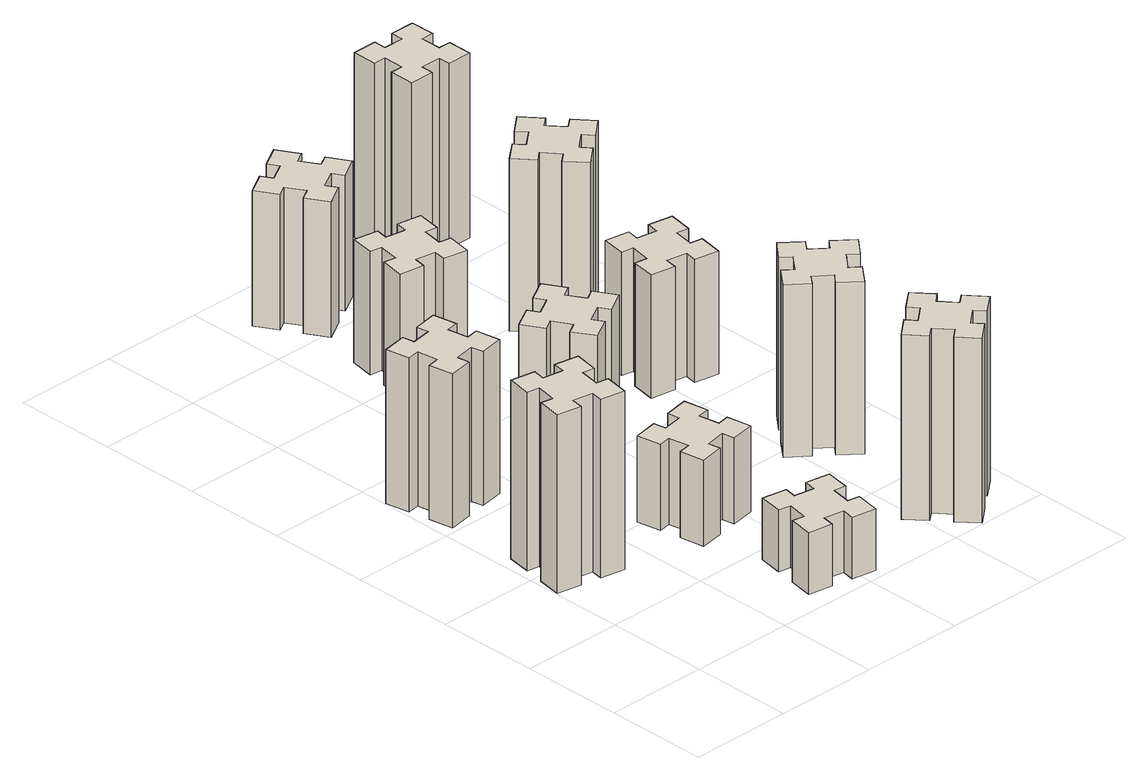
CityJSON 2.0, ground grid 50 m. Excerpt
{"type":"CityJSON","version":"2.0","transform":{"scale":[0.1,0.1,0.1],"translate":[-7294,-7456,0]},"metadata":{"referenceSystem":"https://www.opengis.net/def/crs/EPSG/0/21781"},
"CityObjects":{
"building1":{"type":"Building","attributes":{"class":"1000","function":"1000","usage":"1000","yearOfConstruction":2016,"roofType":"1000","measuredHeight":87,"storeysAboveGround":30,"storeysBelowGround":0},"geometry":[{"type":"Solid","lod":"1","boundaries":[[[[0,1,2,3,4,5,6,7,8,9,10,11,12,13,14,15,16,17,18,19]],[[17,16,20,21]],[[16,15,22,20]],[[15,14,23,22]],[[14,13,24,23]],[[13,12,25,24]],[[12,11,26,25]],[[11,10,27,26]],[[10,9,28,27]],[[9,8,29,28]],[[8,7,30,29]],[[7,6,31,30]],[[6,5,32,31]],[[5,4,33,32]],[[4,3,34,33]],[[3,2,35,34]],[[2,1,36,35]],[[1,0,37,36]],[[0,19,38,37]],[[19,18,39,38]],[[18,17,21,39]],[[24,25,26,27,28,29,30,31,32,33,34,35,36,37,38,39,21,20,22,23]]]]}]},
"building2":{"type":"Building","attributes":{"class":"1000","function":"1000","usage":"1000","yearOfConstruction":2016,"roofType":"1000","measuredHeight":75,"storeysAboveGround":30,"storeysBelowGround":0},"geometry":[{"type":"Solid","lod":"1","boundaries":[[[[40,41,42,43,44,45,46,47,48,49,50,51,52,53,54,55,56,57,58,59]],[[57,56,60,61]],[[56,55,62,60]],[[55,54,63,62]],[[54,53,64,63]],[[53,52,65,64]],[[52,51,66,65]],[[51,50,67,66]],[[50,49,68,67]],[[49,48,69,68]],[[48,47,70,69]],[[47,46,71,70]],[[46,45,72,71]],[[45,44,73,72]],[[44,43,74,73]],[[43,42,75,74]],[[42,41,76,75]],[[41,40,77,76]],[[40,59,78,77]],[[59,58,79,78]],[[58,57,61,79]],[[64,65,66,67,68,69,70,71,72,73,74,75,76,77,78,79,61,60,62,63]]]]}]},
"building3":{"type":"Building","attributes":{"class":"1000","function":"1000","usage":"1000","yearOfConstruction":2016,"roofType":"1000","measuredHeight":30,"storeysAboveGround":30,"storeysBelowGround":0},"geometry":[{"type":"Solid","lod":"1","boundaries":[[[[80,81,82,83,84,85,86,87,88,89,90,91,92,93,94,95,96,97,98,99]],[[97,96,100,101]],[[96,95,102,100]],[[95,94,103,102]],[[94,93,104,103]],[[93,92,105,104]],[[92,91,106,105]],[[91,90,107,106]],[[90,89,108,107]],[[89,88,109,108]],[[88,87,110,109]],[[87,86,111,110]],[[86,85,112,111]],[[85,84,113,112]],[[84,83,114,113]],[[83,82,115,114]],[[82,81,116,115]],[[81,80,117,116]],[[80,99,118,117]],[[99,98,119,118]],[[98,97,101,119]],[[104,105,106,107,108,109,110,111,112,113,114,115,116,117,118,119,101,100,102,103]]]]}]},
"building4":{"type":"Building","attributes":{"class":"1000","function":"1000","usage":"1000","yearOfConstruction":2016,"roofType":"1000","measuredHeight":42,"storeysAboveGround":30,"storeysBelowGround":0},"geometry":[{"type":"Solid","lod":"1","boundaries":[[[[120,121,122,123,124,125,126,127,128,129,130,131,132,133,134,135,136,137,138,139]],[[137,136,140,141]],[[136,135,142,140]],[[135,134,143,142]],[[134,133,144,143]],[[133,132,145,144]],[[132,131,146,145]],[[131,130,147,146]],[[130,129,148,147]],[[129,128,149,148]],[[128,127,150,149]],[[127,126,151,150]],[[126,125,152,151]],[[125,124,153,152]],[[124,123,154,153]],[[123,122,155,154]],[[122,121,156,155]],[[121,120,157,156]],[[120,139,158,157]],[[139,138,159,158]],[[138,137,141,159]],[[144,145,146,147,148,149,150,151,152,153,154,155,156,157,158,159,141,140,142,143]]]]}]},
"building5":{"type":"Building","attributes":{"class":"1000","function":"1000","usage":"1000","yearOfConstruction":2016,"roofType":"1000","measuredHeight":69,"storeysAboveGround":30,"storeysBelowGround":0},"geometry":[{"type":"Solid","lod":"1","boundaries":[[[[160,161,162,163,164,165,166,167,168,169,170,171,172,173,174,175,176,177,178,179]],[[177,176,180,181]],[[176,175,182,180]],[[175,174,183,182]],[[174,173,184,183]],[[173,172,185,184]],[[172,171,186,185]],[[171,170,187,186]],[[170,169,188,187]],[[169,168,189,188]],[[168,167,190,189]],[[167,166,191,190]],[[166,165,192,191]],[[165,164,193,192]],[[164,163,194,193]],[[163,162,195,194]],[[162,161,196,195]],[[161,160,197,196]],[[160,179,198,197]],[[179,178,199,198]],[[178,177,181,199]],[[184,185,186,187,188,189,190,191,192,193,194,195,196,197,198,199,181,180,182,183]]]]}]},
"building6":{"type":"Building","attributes":{"class":"1000","function":"1000","usage":"1000","yearOfConstruction":2016,"roofType":"1000","measuredHeight":60,"storeysAboveGround":30,"storeysBelowGround":0},"geometry":[{"type":"Solid","lod":"1","boundaries":[[[[200,201,202,203,204,205,206,207,208,209,210,211,212,213,214,215,216,217,218,219]],[[217,216,220,221]],[[216,215,222,220]],[[215,214,223,222]],[[214,213,224,223]],[[213,212,225,224]],[[212,211,226,225]],[[211,210,227,226]],[[210,209,228,227]],[[209,208,229,228]],[[208,207,230,229]],[[207,206,231,230]],[[206,205,232,231]],[[205,204,233,232]],[[204,203,234,233]],[[203,202,235,234]],[[202,201,236,235]],[[201,200,237,236]],[[200,219,238,237]],[[219,218,239,238]],[[218,217,221,239]],[[224,225,226,227,228,229,230,231,232,233,234,235,236,237,238,239,221,220,222,223]]]]}]},
"building7":{"type":"Building","attributes":{"class":"1000","function":"1000","usage":"1000","yearOfConstruction":2016,"roofType":"1000","measuredHeight":90,"storeysAboveGround":30,"storeysBelowGround":0},"geometry":[{"type":"Solid","lod":"1","boundaries":[[[[240,241,242,243,244,245,246,247,248,249,250,251,252,253,254,255,256,257,258,259]],[[257,256,260,261]],[[256,255,262,260]],[[255,254,263,262]],[[254,253,264,263]],[[253,252,265,264]],[[252,251,266,265]],[[251,250,267,266]],[[250,249,268,267]],[[249,248,269,268]],[[248,247,270,269]],[[247,246,271,270]],[[246,245,272,271]],[[245,244,273,272]],[[244,243,274,273]],[[243,242,275,274]],[[242,241,276,275]],[[241,240,277,276]],[[240,259,278,277]],[[259,258,279,278]],[[258,257,261,279]],[[264,265,266,267,268,269,270,271,272,273,274,275,276,277,278,279,261,260,262,263]]]]}]},
"building8":{"type":"Building","attributes":{"class":"1000","function":"1000","usage":"1000","yearOfConstruction":2016,"roofType":"1000","measuredHeight":66,"storeysAboveGround":30,"storeysBelowGround":0},"geometry":[{"type":"Solid","lod":"1","boundaries":[[[[280,281,282,283,284,285,286,287,288,289,290,291,292,293,294,295,296,297,298,299]],[[297,296,300,301]],[[296,295,302,300]],[[295,294,303,302]],[[294,293,304,303]],[[293,292,305,304]],[[292,291,306,305]],[[291,290,307,306]],[[290,289,308,307]],[[289,288,309,308]],[[288,287,310,309]],[[287,286,311,310]],[[286,285,312,311]],[[285,284,313,312]],[[284,283,314,313]],[[283,282,315,314]],[[282,281,316,315]],[[281,280,317,316]],[[280,299,318,317]],[[299,298,319,318]],[[298,297,301,319]],[[304,305,306,307,308,309,310,311,312,313,314,315,316,317,318,319,301,300,302,303]]]]}]},
"building9":{"type":"Building","attributes":{"class":"1000","function":"1000","usage":"1000","yearOfConstruction":2016,"roofType":"1000","measuredHeight":84,"storeysAboveGround":30,"storeysBelowGround":0},"geometry":[{"type":"Solid","lod":"1","boundaries":[[[[320,321,322,323,324,325,326,327,328,329,330,331,332,333,334,335,336,337,338,339]],[[337,336,340,341]],[[336,335,342,340]],[[335,334,343,342]],[[334,333,344,343]],[[333,332,345,344]],[[332,331,346,345]],[[331,330,347,346]],[[330,329,348,347]],[[329,328,349,348]],[[328,327,350,349]],[[327,326,351,350]],[[326,325,352,351]],[[325,324,353,352]],[[324,323,354,353]],[[323,322,355,354]],[[322,321,356,355]],[[321,320,357,356]],[[320,339,358,357]],[[339,338,359,358]],[[338,337,341,359]],[[344,345,346,347,348,349,350,351,352,353,354,355,356,357,358,359,341,340,342,343]]]]}]},
"building10":{"type":"Building","attributes":{"class":"1000","function":"1000","usage":"1000","yearOfConstruction":2016,"roofType":"1000","measuredHeight":60,"storeysAboveGround":30,"storeysBelowGround":0},"geometry":[{"type":"Solid","lod":"1","boundaries":[[[[360,361,362,363,364,365,366,367,368,369,370,371,372,373,374,375,376,377,378,379]],[[377,376,380,381]],[[376,375,382,380]],[[375,374,383,382]],[[374,373,384,383]],[[373,372,385,384]],[[372,371,386,385]],[[371,370,387,386]],[[370,369,388,387]],[[369,368,389,388]],[[368,367,390,389]],[[367,366,391,390]],[[366,365,392,391]],[[365,364,393,392]],[[364,363,394,393]],[[363,362,395,394]],[[362,361,396,395]],[[361,360,397,396]],[[360,379,398,397]],[[379,378,399,398]],[[378,377,381,399]],[[384,385,386,387,388,389,390,391,392,393,394,395,396,397,398,399,381,380,382,383]]]]}]},
"building11":{"type":"Building","attributes":{"class":"1000","function":"1000","usage":"1000","yearOfConstruction":2016,"roofType":"1000","measuredHeight":84,"storeysAboveGround":30,"storeysBelowGround":0},"geometry":[{"type":"Solid","lod":"1","boundaries":[[[[400,401,402,403,404,405,406,407,408,409,410,411,412,413,414,415,416,417,418,419]],[[417,416,420,421]],[[416,415,422,420]],[[415,414,423,422]],[[414,413,424,423]],[[413,412,425,424]],[[412,411,426,425]],[[411,410,427,426]],[[410,409,428,427]],[[409,408,429,428]],[[408,407,430,429]],[[407,406,431,430]],[[406,405,432,431]],[[405,404,433,432]],[[404,403,434,433]],[[403,402,435,434]],[[402,401,436,435]],[[401,400,437,436]],[[400,419,438,437]],[[419,418,439,438]],[[418,417,421,439]],[[424,425,426,427,428,429,430,431,432,433,434,435,436,437,438,439,421,420,422,423]]]]}]},
"building12":{"type":"Building","attributes":{"class":"1000","function":"1000","usage":"1000","yearOfConstruction":2016,"roofType":"1000","measuredHeight":90,"storeysAboveGround":30,"storeysBelowGround":0},"geometry":[{"type":"Solid","lod":"1","boundaries":[[[[440,441,442,443,444,445,446,447,448,449,450,451,452,453,454,455,456,457,458,459]],[[457,456,460,461]],[[456,455,462,460]],[[455,454,463,462]],[[454,453,464,463]],[[453,452,465,464]],[[452,451,466,465]],[[451,450,467,466]],[[450,449,468,467]],[[449,448,469,468]],[[448,447,470,469]],[[447,446,471,470]],[[446,445,472,471]],[[445,444,473,472]],[[444,443,474,473]],[[443,442,475,474]],[[442,441,476,475]],[[441,440,477,476]],[[440,459,478,477]],[[459,458,479,478]],[[458,457,461,479]],[[464,465,466,467,468,469,470,471,472,473,474,475,476,477,478,479,461,460,462,463]]]]}]}
},
"vertices":[
[305,917,0],[322,1015,0],[381,1005,0],[402,1123,0],[284,1144,0],[274,1085,0],[175,1102,0],[186,1161,0],[67,1182,0],[47,1064,0],[106,1054,0],[88,955,0],[29,966,0],[8,847,0],[127,827,0],[137,886,0],[235,868,0],[225,809,0],[343,788,0],[364,907,0],[235,868,870],[225,809,870],[137,886,870],[127,827,870],[8,847,870],[29,966,870],[88,955,870],[106,1054,870],[47,1064,870],[67,1182,870],[186,1161,870],[175,1102,870],[274,1085,870],[284,1144,870],[402,1123,870],[381,1005,870],[322,1015,870],[305,917,870],[364,907,870],[343,788,870],
[322,1695,0],[305,1794,0],[364,1804,0],[343,1922,0],[225,1901,0],[235,1842,0],[137,1825,0],[127,1884,0],[8,1863,0],[29,1745,0],[88,1755,0],[106,1657,0],[47,1647,0],[67,1528,0],[186,1549,0],[175,1608,0],[274,1626,0],[284,1567,0],[402,1587,0],[381,1706,0],[274,1626,750],[284,1567,750],[175,1608,750],[186,1549,750],[67,1528,750],[47,1647,750],[106,1657,750],[88,1755,750],[29,1745,750],[8,1863,750],[127,1884,750],[137,1825,750],[235,1842,750],[225,1901,750],[343,1922,750],[364,1804,750],[305,1794,750],[322,1695,750],[381,1706,750],[402,1587,750],
[846,314,0],[828,215,0],[769,226,0],[748,107,0],[867,87,0],[877,146,0],[975,128,0],[965,69,0],[1083,48,0],[1104,167,0],[1045,177,0],[1062,275,0],[1121,265,0],[1142,383,0],[1024,404,0],[1014,345,0],[915,362,0],[926,421,0],[807,442,0],[787,324,0],[915,362,300],[926,421,300],[1014,345,300],[1024,404,300],[1142,383,300],[1121,265,300],[1062,275,300],[1045,177,300],[1104,167,300],[1083,48,300],[965,69,300],[975,128,300],[877,146,300],[867,87,300],[748,107,300],[769,226,300],[828,215,300],[846,314,300],[787,324,300],[807,442,300],
[875,1002,0],[777,985,0],[767,1044,0],[648,1023,0],[669,905,0],[728,915,0],[746,817,0],[687,807,0],[707,688,0],[826,709,0],[815,768,0],[914,786,0],[924,727,0],[1042,747,0],[1021,866,0],[962,855,0],[945,954,0],[1004,964,0],[983,1082,0],[865,1061,0],[945,954,420],[1004,964,420],[962,855,420],[1021,866,420],[1042,747,420],[924,727,420],[914,786,420],[815,768,420],[826,709,420],[707,688,420],[687,807,420],[746,817,420],[728,915,420],[669,905,420],[648,1023,420],[767,1044,420],[777,985,420],[875,1002,420],[865,1061,420],[983,1082,420],
[725,1614,0],[775,1527,0],[723,1497,0],[783,1393,0],[887,1453,0],[857,1505,0],[944,1555,0],[974,1503,0],[1078,1563,0],[1018,1667,0],[966,1637,0],[916,1724,0],[968,1754,0],[908,1858,0],[804,1798,0],[834,1746,0],[747,1696,0],[717,1748,0],[613,1688,0],[673,1584,0],[747,1696,690],[717,1748,690],[834,1746,690],[804,1798,690],[908,1858,690],[968,1754,690],[916,1724,690],[966,1637,690],[1018,1667,690],[1078,1563,690],[974,1503,690],[944,1555,690],[857,1505,690],[887,1453,690],[783,1393,690],[723,1497,690],[775,1527,690],[725,1614,690],[673,1584,690],[613,1688,690],
[914,2665,0],[815,2682,0],[826,2741,0],[707,2762,0],[687,2644,0],[746,2634,0],[728,2535,0],[669,2546,0],[648,2427,0],[767,2407,0],[777,2466,0],[875,2448,0],[865,2389,0],[983,2368,0],[1004,2487,0],[945,2497,0],[962,2595,0],[1021,2585,0],[1042,2703,0],[924,2724,0],[962,2595,600],[1021,2585,600],[945,2497,600],[1004,2487,600],[983,2368,600],[865,2389,600],[875,2448,600],[777,2466,600],[767,2407,600],[648,2427,600],[669,2546,600],[728,2535,600],[746,2634,600],[687,2644,600],[707,2762,600],[826,2741,600],[815,2682,600],[914,2665,600],[924,2724,600],[1042,2703,600],
[1718,129,0],[1794,193,0],[1833,147,0],[1925,224,0],[1848,316,0],[1802,278,0],[1737,354,0],[1783,393,0],[1706,485,0],[1614,408,0],[1653,362,0],[1576,297,0],[1538,343,0],[1446,266,0],[1523,174,0],[1569,213,0],[1633,136,0],[1587,98,0],[1664,6,0],[1756,83,0],[1633,136,900],[1587,98,900],[1569,213,900],[1523,174,900],[1446,266,900],[1538,343,900],[1576,297,900],[1653,362,900],[1614,408,900],[1706,485,900],[1783,393,900],[1737,354,900],[1802,278,900],[1848,316,900],[1925,224,900],[1833,147,900],[1794,193,900],[1718,129,900],[1756,83,900],[1664,6,900],
[966,3217,0],[916,3304,0],[968,3334,0],[908,3438,0],[804,3378,0],[834,3326,0],[747,3276,0],[717,3328,0],[613,3268,0],[673,3164,0],[725,3194,0],[775,3107,0],[723,3077,0],[783,2973,0],[887,3033,0],[857,3085,0],[944,3135,0],[974,3083,0],[1078,3143,0],[1018,3247,0],[944,3135,660],[974,3083,660],[857,3085,660],[887,3033,660],[783,2973,660],[723,3077,660],[775,3107,660],[725,3194,660],[673,3164,660],[613,3268,660],[717,3328,660],[747,3276,660],[834,3326,660],[804,3378,660],[908,3438,660],[968,3334,660],[916,3304,660],[966,3217,660],[1018,3247,660],[1078,3143,660],
[1737,876,0],[1802,953,0],[1848,914,0],[1925,1006,0],[1833,1083,0],[1794,1037,0],[1718,1102,0],[1756,1148,0],[1664,1225,0],[1587,1133,0],[1633,1094,0],[1569,1018,0],[1523,1056,0],[1446,964,0],[1538,887,0],[1576,933,0],[1653,869,0],[1614,823,0],[1706,746,0],[1783,838,0],[1653,869,840],[1614,823,840],[1576,933,840],[1538,887,840],[1446,964,840],[1523,1056,840],[1569,1018,840],[1633,1094,840],[1587,1133,840],[1664,1225,840],[1756,1148,840],[1718,1102,840],[1794,1037,840],[1833,1083,840],[1925,1006,840],[1848,914,840],[1802,953,840],[1737,876,840],[1783,838,840],[1706,746,840],
[1517,1726,0],[1615,1708,0],[1605,1649,0],[1723,1628,0],[1744,1747,0],[1685,1757,0],[1702,1855,0],[1761,1845,0],[1782,1963,0],[1664,1984,0],[1654,1925,0],[1555,1942,0],[1566,2001,0],[1447,2022,0],[1427,1904,0],[1486,1894,0],[1468,1795,0],[1409,1806,0],[1388,1687,0],[1507,1667,0],[1468,1795,600],[1409,1806,600],[1486,1894,600],[1427,1904,600],[1447,2022,600],[1566,2001,600],[1555,1942,600],[1654,1925,600],[1664,1984,600],[1782,1963,600],[1761,1845,600],[1702,1855,600],[1685,1757,600],[1744,1747,600],[1723,1628,600],[1605,1649,600],[1615,1708,600],[1517,1726,600],[1507,1667,600],[1388,1687,600],
[1702,2498,0],[1637,2574,0],[1683,2613,0],[1606,2705,0],[1514,2628,0],[1553,2582,0],[1476,2517,0],[1438,2563,0],[1346,2486,0],[1423,2394,0],[1469,2433,0],[1533,2356,0],[1487,2318,0],[1564,2226,0],[1656,2303,0],[1618,2349,0],[1694,2413,0],[1733,2367,0],[1825,2444,0],[1748,2536,0],[1694,2413,840],[1733,2367,840],[1618,2349,840],[1656,2303,840],[1564,2226,840],[1487,2318,840],[1533,2356,840],[1469,2433,840],[1423,2394,840],[1346,2486,840],[1438,2563,840],[1476,2517,840],[1553,2582,840],[1514,2628,840],[1606,2705,840],[1683,2613,840],[1637,2574,840],[1702,2498,840],[1748,2536,840],[1825,2444,840],
[1535,3195,0],[1635,3195,0],[1635,3135,0],[1755,3135,0],[1755,3255,0],[1695,3255,0],[1695,3355,0],[1755,3355,0],[1755,3475,0],[1635,3475,0],[1635,3415,0],[1535,3415,0],[1535,3475,0],[1415,3475,0],[1415,3355,0],[1475,3355,0],[1475,3255,0],[1415,3255,0],[1415,3135,0],[1535,3135,0],[1475,3255,900],[1415,3255,900],[1475,3355,900],[1415,3355,900],[1415,3475,900],[1535,3475,900],[1535,3415,900],[1635,3415,900],[1635,3475,900],[1755,3475,900],[1755,3355,900],[1695,3355,900],[1695,3255,900],[1755,3255,900],[1755,3135,900],[1635,3135,900],[1635,3195,900],[1535,3195,900],[1535,3135,900],[1415,3135,900]
]}
